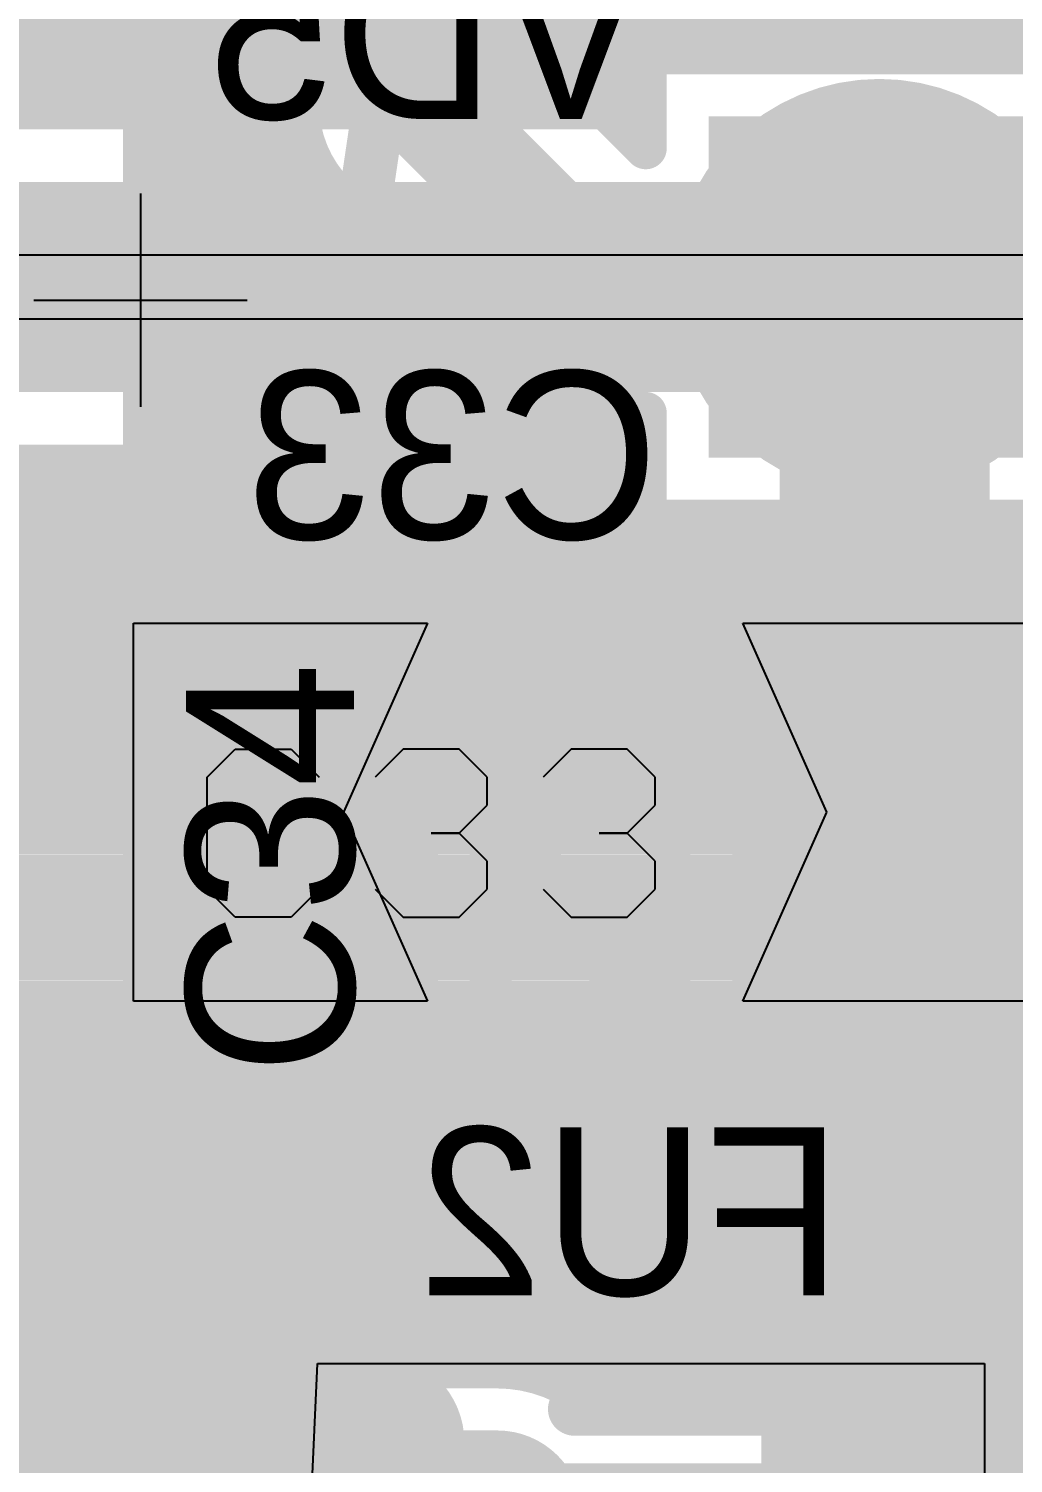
# Model space of a CAD drawing. Header units: millimetres. Extents: x 0.11 to 5.67, y 0.55 to 4.24.
# Drawn here: x 1.4843 to 1.6688, y 1.0699 to 1.3388 of the extents above; entities that cross this region are included whole.
import ezdxf

# ---------------------------------------------------------------- set-up
doc = ezdxf.new("R2010")
doc.units = ezdxf.units.MM
doc.header["$MEASUREMENT"] = 0
for name, color, linetype in [('BottomLayer', 5, 'Continuous'), ('BottomOverlay', 54, 'Continuous'), ('BottomPaste', 16, 'Continuous'), ('BottomSolder', 6, 'Continuous'), ('InternalPlane1', 76, 'Continuous'), ('InternalPlane2', 16, 'Continuous'), ('Mechanical3', 76, 'Continuous'), ('MultiLayer', 9, 'Continuous'), ('PadHoleLayer', 156, 'Continuous'), ('TopLayer', 1, 'Continuous'), ('TopOverlay', 2, 'Continuous'), ('TopPaste', 8, 'Continuous'), ('TopSolder', 216, 'Continuous'), ('ViaHoleLayer', 16, 'Continuous')]:
    doc.layers.add(name, color=color, linetype=linetype)

# ---------------------------------------------------------------- blocks, each defined once
blk = doc.blocks.new('SOT_23_123__86')
at = {"layer": 'Mechanical3'}
for p, q in [((-0.04429, 0.01967), (-0.04429, -0.00132)), ((-0.0233, -0.00132), (-0.0233, 0.01967)), ((-0.01281, 0.01967), (-0.01281, -0.01181)), ((0.00294, 0.01967), (-0.01281, 0.01967)), ((0.00819, 0.01443), (0.00294, 0.01967)), ((0.02393, 0.01967), (0.01868, 0.01443)), ((0.03442, 0.01967), (0.02393, 0.01967)), ((0.03967, 0.01443), (0.03442, 0.01967)), ((0.00819, -0.00656), (0.00819, 0.01443)), ((0.03967, 0.00918), (0.03967, 0.01443)), ((0.01868, -0.01181), (0.03967, 0.00918)), ((-0.04429, -0.00132), (-0.0338, -0.01181)), ((-0.0338, -0.01181), (-0.0233, -0.00132)), ((0.00294, -0.01181), (0.00819, -0.00656)), ((-0.01281, -0.01181), (0.00294, -0.01181)), ((0.03967, -0.01181), (0.01868, -0.01181))]:
    blk.add_line(p, q, dxfattribs=at)
at = {"layer": 'TopLayer', "const_width": 0.02807}
for points in [[(0.03027, 0.03866), (0.06125, 0.03866)], [(-0.06073, -0.00134), (-0.02975, -0.00134)], [(0.03027, -0.04134), (0.06125, -0.04134)]]:
    blk.add_lwpolyline(points, dxfattribs=at)
at = {"layer": 'TopLayer', "const_width": 0.01404}
for points in [[(0.02325, 0.03866, 1), (0.03729, 0.03866, 1)], [(0.05423, 0.03866, 1), (0.06827, 0.03866, 1)], [(-0.06775, -0.00134, 1), (-0.05371, -0.00134, 1)], [(-0.03677, -0.00134, 1), (-0.02273, -0.00134, 1)], [(0.02325, -0.04134, 1), (0.03729, -0.04134, 1)], [(0.05423, -0.04134, 1), (0.06827, -0.04134, 1)]]:
    blk.add_lwpolyline(points, format="xyb", close=True, dxfattribs=at)
at = {"layer": 'TopOverlay', "const_width": 0.01}
for points in [[(-0.02424, 0.05866), (-0.02424, 0.02866)], [(0.01576, 0.05866), (-0.02424, 0.05866)], [(0.02576, 0.00866), (0.02576, -0.01134)], [(-0.02424, -0.03134), (-0.02424, -0.06134)], [(0.01576, -0.06134), (-0.02424, -0.06134)]]:
    blk.add_lwpolyline(points, dxfattribs=at)
at = {"layer": 'TopOverlay', "const_width": 0.005}
for points in [[(-0.02674, 0.05866, 1), (-0.02174, 0.05866, 1)], [(-0.02674, 0.05866, 1), (-0.02174, 0.05866, 1)], [(0.01326, 0.05866, 1), (0.01826, 0.05866, 1)], [(-0.02674, 0.02866, 1), (-0.02174, 0.02866, 1)], [(0.02326, 0.00866, 1), (0.02826, 0.00866, 1)], [(0.02326, -0.01134, 1), (0.02826, -0.01134, 1)], [(-0.02674, -0.03134, 1), (-0.02174, -0.03134, 1)], [(-0.02674, -0.06134, 1), (-0.02174, -0.06134, 1)], [(-0.02674, -0.06134, 1), (-0.02174, -0.06134, 1)], [(0.01326, -0.06134, 1), (0.01826, -0.06134, 1)]]:
    blk.add_lwpolyline(points, format="xyb", close=True, dxfattribs=at)
at = {"layer": 'TopPaste', "const_width": 0.02807}
for points in [[(0.03027, 0.03866), (0.06125, 0.03866)], [(-0.06073, -0.00134), (-0.02975, -0.00134)], [(0.03027, -0.04134), (0.06125, -0.04134)]]:
    blk.add_lwpolyline(points, dxfattribs=at)
at = {"layer": 'TopPaste', "const_width": 0.01404}
for points in [[(0.02325, 0.03866, 1), (0.03729, 0.03866, 1)], [(0.05423, 0.03866, 1), (0.06827, 0.03866, 1)], [(-0.06775, -0.00134, 1), (-0.05371, -0.00134, 1)], [(-0.03677, -0.00134, 1), (-0.02273, -0.00134, 1)], [(0.02325, -0.04134, 1), (0.03729, -0.04134, 1)], [(0.05423, -0.04134, 1), (0.06827, -0.04134, 1)]]:
    blk.add_lwpolyline(points, format="xyb", close=True, dxfattribs=at)
at = {"layer": 'TopSolder', "const_width": 0.03201}
for points in [[(0.03027, 0.03866), (0.06125, 0.03866)], [(-0.06073, -0.00134), (-0.02975, -0.00134)], [(0.03027, -0.04134), (0.06125, -0.04134)]]:
    blk.add_lwpolyline(points, dxfattribs=at)
at = {"layer": 'TopSolder', "const_width": 0.016}
for points in [[(0.02227, 0.03866, 1), (0.03827, 0.03866, 1)], [(0.05325, 0.03866, 1), (0.06925, 0.03866, 1)], [(-0.06873, -0.00134, 1), (-0.05273, -0.00134, 1)], [(-0.03775, -0.00134, 1), (-0.02175, -0.00134, 1)], [(0.02227, -0.04134, 1), (0.03827, -0.04134, 1)], [(0.05325, -0.04134, 1), (0.06925, -0.04134, 1)]]:
    blk.add_lwpolyline(points, format="xyb", close=True, dxfattribs=at)
blk = doc.blocks.new('RC1210_B_187')
at = {"layer": 'BottomLayer', "const_width": 0.01476}
for points in [[(-0.08514, 0.04035, 1), (-0.07037, 0.04035, 1)], [(-0.05561, 0.04035, 1), (-0.04085, 0.04035, 1)], [(0.04085, 0.04035, 1), (0.05561, 0.04035, 1)], [(0.07037, 0.04035, 1), (0.08514, 0.04035, 1)], [(-0.08514, -0.04035, 1), (-0.07037, -0.04035, 1)], [(-0.05561, -0.04035, 1), (-0.04085, -0.04035, 1)], [(0.04085, -0.04035, 1), (0.05561, -0.04035, 1)], [(0.07037, -0.04035, 1), (0.08514, -0.04035, 1)]]:
    blk.add_lwpolyline(points, format="xyb", close=True, dxfattribs=at)
at = {"layer": 'BottomLayer'}
for points in [[(-0.07776, 0.05512), (-0.07776, -0.05512), (-0.04823, 0.05512), (-0.04823, -0.05512)], [(0.04823, 0.05512), (0.04823, -0.05512), (0.07776, 0.05512), (0.07776, -0.05512)], [(-0.09252, 0.04035), (-0.09252, -0.04035), (-0.03346, 0.04035), (-0.03346, -0.04035)], [(0.03346, 0.04035), (0.03346, -0.04035), (0.09252, 0.04035), (0.09252, -0.04035)]]:
    blk.add_solid(points, dxfattribs=at)
at = {"layer": 'BottomOverlay', "const_width": 0.00787}
for points in [[(0.01772, 0.05512), (-0.01772, 0.05512)], [(0.01772, -0.05512), (-0.01772, -0.05512)]]:
    blk.add_lwpolyline(points, dxfattribs=at)
at = {"layer": 'BottomOverlay', "const_width": 0.00394}
for points in [[(-0.01969, 0.05512, 1), (-0.01575, 0.05512, 1)], [(0.01575, 0.05512, 1), (0.01969, 0.05512, 1)], [(-0.01969, -0.05512, 1), (-0.01575, -0.05512, 1)], [(0.01575, -0.05512, 1), (0.01969, -0.05512, 1)]]:
    blk.add_lwpolyline(points, format="xyb", close=True, dxfattribs=at)
at = {"layer": 'BottomPaste', "const_width": 0.01476}
for points in [[(-0.08514, 0.04035, 1), (-0.07037, 0.04035, 1)], [(-0.05561, 0.04035, 1), (-0.04085, 0.04035, 1)], [(0.04085, 0.04035, 1), (0.05561, 0.04035, 1)], [(0.07037, 0.04035, 1), (0.08514, 0.04035, 1)], [(-0.08514, -0.04035, 1), (-0.07037, -0.04035, 1)], [(-0.05561, -0.04035, 1), (-0.04085, -0.04035, 1)], [(0.04085, -0.04035, 1), (0.05561, -0.04035, 1)], [(0.07037, -0.04035, 1), (0.08514, -0.04035, 1)]]:
    blk.add_lwpolyline(points, format="xyb", close=True, dxfattribs=at)
at = {"layer": 'BottomPaste'}
for points in [[(-0.07776, 0.05512), (-0.07776, -0.05512), (-0.04823, 0.05512), (-0.04823, -0.05512)], [(0.04823, 0.05512), (0.04823, -0.05512), (0.07776, 0.05512), (0.07776, -0.05512)], [(-0.09252, 0.04035), (-0.09252, -0.04035), (-0.03346, 0.04035), (-0.03346, -0.04035)], [(0.03346, 0.04035), (0.03346, -0.04035), (0.09252, 0.04035), (0.09252, -0.04035)]]:
    blk.add_solid(points, dxfattribs=at)
at = {"layer": 'BottomSolder', "const_width": 0.01673}
for points in [[(-0.08612, 0.04035, 1), (-0.06939, 0.04035, 1)], [(-0.05659, 0.04035, 1), (-0.03986, 0.04035, 1)], [(0.03986, 0.04035, 1), (0.05659, 0.04035, 1)], [(0.06939, 0.04035, 1), (0.08612, 0.04035, 1)], [(-0.08612, -0.04035, 1), (-0.06939, -0.04035, 1)], [(-0.05659, -0.04035, 1), (-0.03986, -0.04035, 1)], [(0.03986, -0.04035, 1), (0.05659, -0.04035, 1)], [(0.06939, -0.04035, 1), (0.08612, -0.04035, 1)]]:
    blk.add_lwpolyline(points, format="xyb", close=True, dxfattribs=at)
at = {"layer": 'BottomSolder'}
for points in [[(-0.07776, 0.05709), (-0.07776, -0.05709), (-0.04823, 0.05709), (-0.04823, -0.05709)], [(0.04823, 0.05709), (0.04823, -0.05709), (0.07776, 0.05709), (0.07776, -0.05709)], [(-0.09449, 0.04035), (-0.09449, -0.04035), (-0.0315, 0.04035), (-0.0315, -0.04035)], [(0.0315, 0.04035), (0.0315, -0.04035), (0.09449, 0.04035), (0.09449, -0.04035)]]:
    blk.add_solid(points, dxfattribs=at)
at = {"layer": 'Mechanical3'}
for p, q in [((-0.08858, -0.00393), (-0.08858, 0.01969)), ((-0.04135, 0.01181), (-0.03348, 0.01969)), ((-0.03348, 0.01969), (-0.01774, 0.01969)), ((-0.01774, 0.01969), (-0.00987, 0.01181)), ((0.03736, 0.01969), (0.00587, 0.01969)), ((0.00587, 0.01969), (0.03736, -0.0118)), ((-0.04135, -0.02754), (-0.04135, 0.01181)), ((-0.00987, 0.01181), (-0.00987, -0.02754)), ((-0.08858, -0.02754), (-0.08858, -0.00393)), ((-0.08858, -0.00393), (-0.07284, -0.00393)), ((-0.07284, -0.00393), (-0.08858, -0.00393)), ((0.03736, -0.0118), (0.03736, -0.01967)), ((0.01375, -0.02754), (0.00587, -0.01967)), ((0.03736, -0.01967), (0.02949, -0.02754)), ((-0.0571, -0.02754), (-0.08858, -0.02754)), ((0.02949, -0.02754), (0.01375, -0.02754))]:
    blk.add_line(p, q, dxfattribs=at)
blk = doc.blocks.new('CC16X10_CAP0_5_1__P________246')
at = {"layer": 'BottomLayer'}
blk.add_solid([(-0.03, -0.03), (0.03, -0.03), (-0.03, 0.03), (0.03, 0.03)], dxfattribs=at)
at = {"layer": 'BottomSolder'}
blk.add_solid([(-0.03197, -0.03197), (0.03197, -0.03197), (-0.03197, 0.03197), (0.03197, 0.03197)], dxfattribs=at)
at = {"layer": 'InternalPlane1', "const_width": 0.039}
blk.add_lwpolyline([(-0.0195, 0, 1), (0.0195, 0, 1)], format="xyb", close=True, dxfattribs=at)
at = {"layer": 'InternalPlane2', "const_width": 0.039}
blk.add_lwpolyline([(-0.0195, 0, 1), (0.0195, 0, 1)], format="xyb", close=True, dxfattribs=at)
at = {"layer": 'MultiLayer'}
blk.add_solid([(-0.03, -0.03), (0.03, -0.03), (-0.03, 0.03), (0.03, 0.03)], dxfattribs=at)
at = {"layer": 'PadHoleLayer', "const_width": 0.019}
blk.add_lwpolyline([(-0.0095, 0, 1), (0.0095, 0, 1)], format="xyb", close=True, dxfattribs=at)
at = {"layer": 'TopLayer'}
blk.add_solid([(-0.03, -0.03), (0.03, -0.03), (-0.03, 0.03), (0.03, 0.03)], dxfattribs=at)
at = {"layer": 'TopOverlay'}
for p, q in [((-0.13847, 0.0175), (-0.13847, -0.02248)), ((-0.15846, -0.00249), (-0.11848, -0.00249))]:
    blk.add_line(p, q, dxfattribs=at)
for points, const_width in [([(0.29685, 0, 1), (-0.09685, 0, 1)], 0.01), ([(-0.09935, 0, 1), (-0.09435, 0, 1)], 0.005)]:
    blk.add_lwpolyline(points, format="xyb", close=True, dxfattribs=dict(at, const_width=const_width))
at = {"layer": 'TopSolder'}
blk.add_solid([(-0.03197, -0.03197), (0.03197, -0.03197), (-0.03197, 0.03197), (0.03197, 0.03197)], dxfattribs=at)
blk = doc.blocks.new('CC1206_B_247')
at = {"layer": 'BottomLayer'}
for points in [[(-0.08465, -0.03543), (-0.02953, -0.03543), (-0.08465, 0.03543), (-0.02953, 0.03543)], [(0.08465, 0.03543), (0.02953, 0.03543), (0.08465, -0.03543), (0.02953, -0.03543)]]:
    blk.add_solid(points, dxfattribs=at)
at = {"layer": 'BottomOverlay', "const_width": 0.00669}
for points in [[(-0.01772, 0.03543), (0.01772, 0.03543)], [(-0.01772, -0.03543), (0.01772, -0.03543)]]:
    blk.add_lwpolyline(points, dxfattribs=at)
at = {"layer": 'BottomOverlay', "const_width": 0.00335}
for points in [[(-0.01939, 0.03543, 1), (-0.01604, 0.03543, 1)], [(0.01604, 0.03543, 1), (0.01939, 0.03543, 1)], [(-0.01939, -0.03543, 1), (-0.01604, -0.03543, 1)], [(0.01604, -0.03543, 1), (0.01939, -0.03543, 1)]]:
    blk.add_lwpolyline(points, format="xyb", close=True, dxfattribs=at)
at = {"layer": 'BottomPaste'}
for p, q in [((-0.08465, 0.03543), (-0.02953, 0.03543)), ((-0.08465, -0.03543), (-0.08465, 0.03543)), ((-0.02953, 0.03543), (-0.04528, 0)), ((0.04528, 0), (0.02953, 0.03543)), ((0.02953, 0.03543), (0.08465, 0.03543)), ((0.08465, 0.03543), (0.08465, -0.03543)), ((-0.04528, 0), (-0.02953, -0.03543)), ((0.02953, -0.03543), (0.04528, 0)), ((-0.02953, -0.03543), (-0.08465, -0.03543)), ((0.08465, -0.03543), (0.02953, -0.03543))]:
    blk.add_line(p, q, dxfattribs=at)
at = {"layer": 'BottomSolder'}
for points in [[(-0.08661, -0.0374), (-0.02756, -0.0374), (-0.08661, 0.0374), (-0.02756, 0.0374)], [(0.08661, 0.0374), (0.02756, 0.0374), (0.08661, -0.0374), (0.02756, -0.0374)]]:
    blk.add_solid(points, dxfattribs=at)
at = {"layer": 'Mechanical3'}
for p, q in [((-0.07087, 0.00656), (-0.06562, 0.01181)), ((-0.06562, 0.01181), (-0.05512, 0.01181)), ((-0.05512, 0.01181), (-0.04988, 0.00656)), ((-0.03413, 0.01181), (-0.03938, 0.00656)), ((-0.02364, 0.01181), (-0.03413, 0.01181)), ((-0.01839, 0.00656), (-0.02364, 0.01181)), ((-0.00265, 0.01181), (-0.00789, 0.00656)), ((0.00785, 0.01181), (-0.00265, 0.01181)), ((0.0131, 0.00656), (0.00785, 0.01181)), ((-0.07087, -0.01443), (-0.07087, 0.00656)), ((-0.01839, 0.00132), (-0.01839, 0.00656)), ((0.0131, 0.00132), (0.0131, 0.00656)), ((-0.02364, -0.00393), (-0.01839, 0.00132)), ((0.00785, -0.00393), (0.0131, 0.00132)), ((-0.02364, -0.00393), (-0.02889, -0.00393)), ((-0.02889, -0.00393), (-0.02364, -0.00393)), ((-0.01839, -0.00918), (-0.02364, -0.00393)), ((0.00785, -0.00393), (0.0026, -0.00393)), ((0.0026, -0.00393), (0.00785, -0.00393)), ((0.0131, -0.00918), (0.00785, -0.00393)), ((-0.01839, -0.01443), (-0.01839, -0.00918)), ((0.0131, -0.01443), (0.0131, -0.00918)), ((-0.06562, -0.01967), (-0.07087, -0.01443)), ((-0.04988, -0.01443), (-0.05512, -0.01967)), ((-0.03938, -0.01443), (-0.03413, -0.01967)), ((-0.02364, -0.01967), (-0.01839, -0.01443)), ((-0.00789, -0.01443), (-0.00265, -0.01967)), ((0.00785, -0.01967), (0.0131, -0.01443)), ((-0.05512, -0.01967), (-0.06562, -0.01967)), ((-0.03413, -0.01967), (-0.02364, -0.01967)), ((-0.00265, -0.01967), (0.00785, -0.01967))]:
    blk.add_line(p, q, dxfattribs=at)

msp = doc.modelspace()

# ---------------------------------------------------------------- linework, layer by layer
at = {"layer": 'BottomLayer'}
for p, q in [((1.53346, 0.97835), (1.53839, 1.08858)), ((1.53839, 1.08858), (1.66339, 1.08858)), ((1.66339, 1.08858), (1.66339, 0.97835))]:
    msp.add_line(p, q, dxfattribs=at)
for points, const_width in [([(1.55843, 1.32445), (1.55843, 1.4852)], 0.01969), ([(1.5348, 1.32445), (1.5348, 1.35623)], 0.00787), ([(1.58205, 1.33423), (1.58205, 1.35623)], 0.00787), ([(1.50591, 1.23917), (1.50591, 1.35387)], 0.00787), ([(1.50591, 1.33759), (1.5348, 1.33759)], 0.00787), ([(1.58205, 1.33759), (1.75, 1.33759)], 0.00787), ([(1.58205, 1.33423), (1.59992, 1.31636)], 0.00787), ([(1.59992, 1.33413), (1.68748, 1.33413)], 0.00787), ([(1.59992, 1.31636), (1.59992, 1.33413)], 0.00787), ([(1.50591, 1.32972), (1.5348, 1.32972)], 0.00787), ([(1.55843, 1.32445), (1.59252, 1.29035)], 0.01969), ([(1.58656, 1.32972), (1.59992, 1.32972)], 0.00787), ([(1.50591, 1.32185), (1.53495, 1.32185)], 0.00787), ([(1.59443, 1.32185), (1.59992, 1.32185)], 0.00787), ([(1.50591, 1.31397), (1.53725, 1.31397)], 0.00787), ([(1.50591, 1.3061), (1.54337, 1.3061)], 0.00787), ([(1.54172, 1.30775), (1.57582, 1.27365)], 0.00787), ([(1.6437, 1.29035), (1.64469, 1.28937)], 0.03937), ([(1.64469, 1.19291), (1.64469, 1.28937)], 0.03937), ([(1.50591, 1.29822), (1.55124, 1.29822)], 0.00787), ([(1.59252, 1.29035), (1.6437, 1.29035)], 0.01969), ([(1.50591, 1.29035), (1.55912, 1.29035)], 0.00787), ([(1.50591, 1.28248), (1.56699, 1.28248)], 0.00787), ([(1.50591, 1.2746), (1.57487, 1.2746)], 0.00787), ([(1.50591, 1.26673), (1.59992, 1.26673)], 0.00787), ([(1.59252, 1.26673), (1.59992, 1.26673)], 0.00787), ([(1.59992, 1.24657), (1.59992, 1.26673)], 0.00787), ([(1.50591, 1.25885), (1.59992, 1.25885)], 0.00787), ([(1.50591, 1.25098), (1.59992, 1.25098)], 0.00787), ([(1.59992, 1.24657), (1.61122, 1.24657)], 0.00787), ([(1.61122, 1.24114), (1.61122, 1.24657)], 0.00787), ([(1.50591, 1.24311), (1.61122, 1.24311)], 0.00787), ([(1.60433, 1.24114), (1.61122, 1.24114)], 0.00787), ([(1.60433, 1.14272), (1.60433, 1.24114)], 0.00787), ([(1.50591, 1.23917), (1.57087, 1.23917)], 0.00787), ([(1.57087, 1.14468), (1.57087, 1.23917)], 0.00787), ([(1.5315, 1.19193), (1.5315, 1.23524)], 0.00787), ([(1.57087, 1.23523), (1.60433, 1.23523)], 0.00787), ([(1.57087, 1.22736), (1.60433, 1.22736)], 0.00787), ([(1.57087, 1.21948), (1.60433, 1.21948)], 0.00787), ([(1.57087, 1.21161), (1.60433, 1.21161)], 0.00787), ([(1.64469, 1.19291), (1.64567, 1.19193)], 0.03937), ([(1.64567, 1.19193), (1.64665, 1.19094)], 0.03937), ([(1.57087, 1.20374), (1.60433, 1.20374)], 0.00787), ([(1.52756, 1.18799), (1.5315, 1.19193)], 0.01969), ([(1.57087, 1.19586), (1.60433, 1.19586)], 0.00787), ([(1.52756, 1.13091), (1.52756, 1.18799)], 0.01969), ([(1.5315, 1.19193), (1.56693, 1.19193)], 0.00787), ([(1.5315, 1.14862), (1.5315, 1.19193)], 0.00787), ([(1.57087, 1.18799), (1.60433, 1.18799)], 0.00787), ([(1.57087, 1.18011), (1.60433, 1.18011)], 0.00787), ([(1.57087, 1.17224), (1.60433, 1.17224)], 0.00787), ([(1.57087, 1.16437), (1.60433, 1.16437)], 0.00787), ([(1.57087, 1.15649), (1.60433, 1.15649)], 0.00787), ([(1.57087, 1.14862), (1.60433, 1.14862)], 0.00787), ([(1.50591, 1.09882), (1.50591, 1.14468)], 0.00787), ([(1.50591, 1.14468), (1.57087, 1.14468)], 0.00787), ([(1.60433, 1.14272), (1.68701, 1.14272)], 0.00787), ([(1.50591, 1.14074), (1.76387, 1.14074)], 0.00787), ([(1.50591, 1.13287), (1.6939, 1.13287)], 0.00787), ([(1.50591, 1.125), (1.6939, 1.125)], 0.00787), ([(1.50591, 1.11712), (1.6939, 1.11712)], 0.00787), ([(1.50591, 1.10925), (1.6939, 1.10925)], 0.00787), ([(1.50591, 1.10137), (1.51224, 1.10137)], 0.00787), ([(1.51969, 1.10236), (1.54921, 1.10236)], 0.00787), ([(1.55666, 1.10137), (1.63822, 1.10137)], 0.00787), ([(1.64567, 1.10236), (1.6752, 1.10236)], 0.00787), ([(1.56989, 1.0935), (1.625, 1.0935)], 0.00787), ([(1.57364, 1.08858), (1.62124, 1.08858)], 0.00787)]:
    msp.add_lwpolyline(points, dxfattribs=dict(at, const_width=const_width))
for points, const_width in [([(1.50394, 1.33759, 1), (1.50787, 1.33759, 1)], 0.00394), ([(1.53283, 1.33759, 1), (1.53677, 1.33759, 1)], 0.00394), ([(1.58008, 1.33759, 1), (1.58402, 1.33759, 1)], 0.00394), ([(1.58008, 1.33423, 1), (1.58402, 1.33423, 1)], 0.00394), ([(1.58008, 1.33423, 1), (1.58402, 1.33423, 1)], 0.00394), ([(1.59795, 1.33413, 1), (1.60189, 1.33413, 1)], 0.00394), ([(1.59795, 1.33413, 1), (1.60189, 1.33413, 1)], 0.00394), ([(1.50394, 1.32972, 1), (1.50787, 1.32972, 1)], 0.00394), ([(1.53283, 1.32972, 1), (1.53677, 1.32972, 1)], 0.00394), ([(1.5535, 1.32445, 1), (1.56335, 1.32445, 1)], 0.00984), ([(1.5535, 1.32445, 1), (1.56335, 1.32445, 1)], 0.00984), ([(1.58459, 1.32972, 1), (1.58853, 1.32972, 1)], 0.00394), ([(1.59795, 1.32972, 1), (1.60189, 1.32972, 1)], 0.00394), ([(1.53283, 1.32445, 1), (1.53677, 1.32445, 1)], 0.00394), ([(1.53283, 1.32445, 1), (1.53677, 1.32445, 1)], 0.00394), ([(1.53283, 1.32445, 1), (1.53677, 1.32445, 1)], 0.00394), ([(1.50394, 1.32185, 1), (1.50787, 1.32185, 1)], 0.00394), ([(1.53298, 1.32185, 1), (1.53692, 1.32185, 1)], 0.00394), ([(1.59247, 1.32185, 1), (1.5964, 1.32185, 1)], 0.00394), ([(1.59795, 1.32185, 1), (1.60189, 1.32185, 1)], 0.00394), ([(1.59795, 1.31636, 1), (1.60189, 1.31636, 1)], 0.00394), ([(1.59795, 1.31636, 1), (1.60189, 1.31636, 1)], 0.00394), ([(1.50394, 1.31397, 1), (1.50787, 1.31397, 1)], 0.00394), ([(1.53529, 1.31397, 1), (1.53922, 1.31397, 1)], 0.00394), ([(1.50394, 1.3061, 1), (1.50787, 1.3061, 1)], 0.00394), ([(1.53975, 1.30775, 1), (1.54369, 1.30775, 1)], 0.00394), ([(1.53975, 1.30775, 1), (1.54369, 1.30775, 1)], 0.00394), ([(1.53975, 1.30775, 1), (1.54369, 1.30775, 1)], 0.00394), ([(1.5414, 1.3061, 1), (1.54534, 1.3061, 1)], 0.00394), ([(1.63386, 1.29035, 1), (1.65354, 1.29035, 1)], 0.01969), ([(1.63484, 1.28937, 1), (1.65453, 1.28937, 1)], 0.01969), ([(1.63484, 1.28937, 1), (1.65453, 1.28937, 1)], 0.01969), ([(1.50394, 1.29822, 1), (1.50787, 1.29822, 1)], 0.00394), ([(1.54927, 1.29822, 1), (1.55321, 1.29822, 1)], 0.00394), ([(1.5876, 1.29035, 1), (1.59744, 1.29035, 1)], 0.00984), ([(1.5876, 1.29035, 1), (1.59744, 1.29035, 1)], 0.00984), ([(1.63878, 1.29035, 1), (1.64862, 1.29035, 1)], 0.00984), ([(1.50394, 1.29035, 1), (1.50787, 1.29035, 1)], 0.00394), ([(1.55715, 1.29035, 1), (1.56109, 1.29035, 1)], 0.00394), ([(1.50394, 1.28248, 1), (1.50787, 1.28248, 1)], 0.00394), ([(1.56502, 1.28248, 1), (1.56896, 1.28248, 1)], 0.00394), ([(1.50394, 1.2746, 1), (1.50787, 1.2746, 1)], 0.00394), ([(1.5729, 1.2746, 1), (1.57683, 1.2746, 1)], 0.00394), ([(1.57385, 1.27365, 1), (1.57778, 1.27365, 1)], 0.00394), ([(1.57385, 1.27365, 1), (1.57778, 1.27365, 1)], 0.00394), ([(1.57385, 1.27365, 1), (1.57778, 1.27365, 1)], 0.00394), ([(1.50394, 1.26673, 1), (1.50787, 1.26673, 1)], 0.00394), ([(1.59055, 1.26673, 1), (1.59449, 1.26673, 1)], 0.00394), ([(1.59055, 1.26673, 1), (1.59449, 1.26673, 1)], 0.00394), ([(1.59055, 1.26673, 1), (1.59449, 1.26673, 1)], 0.00394), ([(1.59795, 1.26673, 1), (1.60189, 1.26673, 1)], 0.00394), ([(1.59795, 1.26673, 1), (1.60189, 1.26673, 1)], 0.00394), ([(1.59795, 1.26673, 1), (1.60189, 1.26673, 1)], 0.00394), ([(1.50394, 1.25885, 1), (1.50787, 1.25885, 1)], 0.00394), ([(1.59795, 1.25885, 1), (1.60189, 1.25885, 1)], 0.00394), ([(1.50394, 1.25098, 1), (1.50787, 1.25098, 1)], 0.00394), ([(1.59795, 1.25098, 1), (1.60189, 1.25098, 1)], 0.00394), ([(1.59795, 1.24657, 1), (1.60189, 1.24657, 1)], 0.00394), ([(1.59795, 1.24657, 1), (1.60189, 1.24657, 1)], 0.00394), ([(1.60925, 1.24657, 1), (1.61319, 1.24657, 1)], 0.00394), ([(1.60925, 1.24657, 1), (1.61319, 1.24657, 1)], 0.00394), ([(1.50394, 1.24311, 1), (1.50787, 1.24311, 1)], 0.00394), ([(1.60236, 1.24114, 1), (1.6063, 1.24114, 1)], 0.00394), ([(1.60236, 1.24114, 1), (1.6063, 1.24114, 1)], 0.00394), ([(1.60925, 1.24311, 1), (1.61319, 1.24311, 1)], 0.00394), ([(1.60925, 1.24114, 1), (1.61319, 1.24114, 1)], 0.00394), ([(1.60925, 1.24114, 1), (1.61319, 1.24114, 1)], 0.00394), ([(1.50394, 1.23917, 1), (1.50787, 1.23917, 1)], 0.00394), ([(1.50394, 1.23917, 1), (1.50787, 1.23917, 1)], 0.00394), ([(1.5689, 1.23917, 1), (1.57283, 1.23917, 1)], 0.00394), ([(1.5689, 1.23917, 1), (1.57283, 1.23917, 1)], 0.00394), ([(1.52953, 1.23524, 1), (1.53346, 1.23524, 1)], 0.00394), ([(1.5689, 1.23523, 1), (1.57283, 1.23523, 1)], 0.00394), ([(1.60236, 1.23523, 1), (1.6063, 1.23523, 1)], 0.00394), ([(1.5689, 1.22736, 1), (1.57283, 1.22736, 1)], 0.00394), ([(1.60236, 1.22736, 1), (1.6063, 1.22736, 1)], 0.00394), ([(1.5689, 1.21948, 1), (1.57283, 1.21948, 1)], 0.00394), ([(1.60236, 1.21948, 1), (1.6063, 1.21948, 1)], 0.00394), ([(1.5689, 1.21161, 1), (1.57283, 1.21161, 1)], 0.00394), ([(1.60236, 1.21161, 1), (1.6063, 1.21161, 1)], 0.00394), ([(1.63484, 1.19291, 1), (1.65453, 1.19291, 1)], 0.01969), ([(1.63484, 1.19291, 1), (1.65453, 1.19291, 1)], 0.01969), ([(1.63583, 1.19193, 1), (1.65551, 1.19193, 1)], 0.01969), ([(1.63583, 1.19193, 1), (1.65551, 1.19193, 1)], 0.01969), ([(1.63681, 1.19094, 1), (1.6565, 1.19094, 1)], 0.01969), ([(1.5689, 1.20374, 1), (1.57283, 1.20374, 1)], 0.00394), ([(1.60236, 1.20374, 1), (1.6063, 1.20374, 1)], 0.00394), ([(1.52657, 1.19193, 1), (1.53642, 1.19193, 1)], 0.00984), ([(1.5689, 1.19586, 1), (1.57283, 1.19586, 1)], 0.00394), ([(1.60236, 1.19586, 1), (1.6063, 1.19586, 1)], 0.00394), ([(1.52264, 1.18799, 1), (1.53248, 1.18799, 1)], 0.00984), ([(1.52264, 1.18799, 1), (1.53248, 1.18799, 1)], 0.00984), ([(1.52953, 1.19193, 1), (1.53346, 1.19193, 1)], 0.00394), ([(1.52953, 1.19193, 1), (1.53346, 1.19193, 1)], 0.00394), ([(1.52953, 1.19193, 1), (1.53346, 1.19193, 1)], 0.00394), ([(1.56496, 1.19193, 1), (1.5689, 1.19193, 1)], 0.00394), ([(1.5689, 1.18799, 1), (1.57283, 1.18799, 1)], 0.00394), ([(1.60236, 1.18799, 1), (1.6063, 1.18799, 1)], 0.00394), ([(1.5689, 1.18011, 1), (1.57283, 1.18011, 1)], 0.00394), ([(1.60236, 1.18011, 1), (1.6063, 1.18011, 1)], 0.00394), ([(1.5689, 1.17224, 1), (1.57283, 1.17224, 1)], 0.00394), ([(1.60236, 1.17224, 1), (1.6063, 1.17224, 1)], 0.00394), ([(1.5689, 1.16437, 1), (1.57283, 1.16437, 1)], 0.00394), ([(1.60236, 1.16437, 1), (1.6063, 1.16437, 1)], 0.00394), ([(1.5689, 1.15649, 1), (1.57283, 1.15649, 1)], 0.00394), ([(1.60236, 1.15649, 1), (1.6063, 1.15649, 1)], 0.00394), ([(1.52953, 1.14862, 1), (1.53346, 1.14862, 1)], 0.00394), ([(1.5689, 1.14862, 1), (1.57283, 1.14862, 1)], 0.00394), ([(1.60236, 1.14862, 1), (1.6063, 1.14862, 1)], 0.00394), ([(1.50394, 1.14468, 1), (1.50787, 1.14468, 1)], 0.00394), ([(1.50394, 1.14468, 1), (1.50787, 1.14468, 1)], 0.00394), ([(1.5689, 1.14468, 1), (1.57283, 1.14468, 1)], 0.00394), ([(1.5689, 1.14468, 1), (1.57283, 1.14468, 1)], 0.00394), ([(1.60236, 1.14272, 1), (1.6063, 1.14272, 1)], 0.00394), ([(1.60236, 1.14272, 1), (1.6063, 1.14272, 1)], 0.00394), ([(1.50394, 1.14074, 1), (1.50787, 1.14074, 1)], 0.00394), ([(1.52165, 1.13091, 1), (1.53346, 1.13091, 1)], 0.01181), ([(1.52264, 1.13091, 1), (1.53248, 1.13091, 1)], 0.00984), ([(1.50394, 1.13287, 1), (1.50787, 1.13287, 1)], 0.00394), ([(1.50394, 1.125, 1), (1.50787, 1.125, 1)], 0.00394), ([(1.50394, 1.11712, 1), (1.50787, 1.11712, 1)], 0.00394), ([(1.50394, 1.10925, 1), (1.50787, 1.10925, 1)], 0.00394), ([(1.50394, 1.10137, 1), (1.50787, 1.10137, 1)], 0.00394), ([(1.51027, 1.10137, 1), (1.51421, 1.10137, 1)], 0.00394), ([(1.51772, 1.10236, 1), (1.52165, 1.10236, 1)], 0.00394), ([(1.51772, 1.10236, 1), (1.52165, 1.10236, 1)], 0.00394), ([(1.54724, 1.10236, 1), (1.55118, 1.10236, 1)], 0.00394), ([(1.54724, 1.10236, 1), (1.55118, 1.10236, 1)], 0.00394), ([(1.55469, 1.10137, 1), (1.55863, 1.10137, 1)], 0.00394), ([(1.63626, 1.10137, 1), (1.64019, 1.10137, 1)], 0.00394), ([(1.6437, 1.10236, 1), (1.64764, 1.10236, 1)], 0.00394), ([(1.6437, 1.10236, 1), (1.64764, 1.10236, 1)], 0.00394), ([(1.50394, 1.09882, 1), (1.50787, 1.09882, 1)], 0.00394), ([(1.50394, 1.09882, 1), (1.50787, 1.09882, 1)], 0.00394), ([(1.56792, 1.0935, 1), (1.57185, 1.0935, 1)], 0.00394), ([(1.62303, 1.0935, 1), (1.62696, 1.0935, 1)], 0.00394), ([(1.57167, 1.08858, 1), (1.57561, 1.08858, 1)], 0.00394), ([(1.57167, 1.08858, 1), (1.57561, 1.08858, 1)], 0.00394), ([(1.61927, 1.08858, 1), (1.62321, 1.08858, 1)], 0.00394), ([(1.61927, 1.08858, 1), (1.62321, 1.08858, 1)], 0.00394)]:
    msp.add_lwpolyline(points, format="xyb", close=True, dxfattribs=dict(at, const_width=const_width))
at = {"layer": 'BottomLayer', "const_width": 0.00787}
for points in [[(1.54172, 1.30775, -0.198912), (1.5348, 1.32445)], [(1.54172, 1.30775, -0.198912), (1.5348, 1.32445)], [(1.59252, 1.26673, -0.198912), (1.57582, 1.27365)], [(1.59252, 1.26673, -0.198912), (1.57582, 1.27365)], [(1.50591, 1.09882, -0.126622), (1.51969, 1.10236)], [(1.54921, 1.10236, -0.26259), (1.57364, 1.08858)], [(1.62124, 1.08858, -0.26259), (1.64567, 1.10236)]]:
    msp.add_lwpolyline(points, format="xyb", dxfattribs=at)
at = {"layer": 'InternalPlane2'}
for p, q in [((2.21255, 1.29631), (0.72285, 1.29631)), ((0.72285, 1.2844), (2.21604, 1.2844))]:
    msp.add_line(p, q, dxfattribs=at)
at = {"layer": 'InternalPlane2', "const_width": 0.01181}
msp.add_lwpolyline([(0.70276, 1.29035), (2.2185, 1.29035)], dxfattribs=at)
at = {"layer": 'InternalPlane2', "const_width": 0.02591}
for points in [[(1.51461, 1.13091, 1), (1.54051, 1.13091, 1)], [(1.67307, 1.10925, 1), (1.69898, 1.10925, 1)]]:
    msp.add_lwpolyline(points, format="xyb", close=True, dxfattribs=at)
at = {"layer": 'MultiLayer', "const_width": 0.01181}
msp.add_lwpolyline([(1.52165, 1.13091, 1), (1.53346, 1.13091, 1)], format="xyb", close=True, dxfattribs=at)
at = {"layer": 'TopLayer'}
for points, const_width in [([(1.46268, 1.33759), (2.33289, 1.33759)], 0.00787), ([(1.59992, 1.33413), (1.68748, 1.33413)], 0.00787), ([(1.59992, 1.32382), (1.59992, 1.33413)], 0.00787), ([(1.47056, 1.32972), (1.59992, 1.32972)], 0.00787), ([(1.47646, 1.32382), (1.59992, 1.32382)], 0.00787), ([(1.4626, 1.29035), (1.6437, 1.29035)], 0.03937), ([(1.4626, 1.25689), (1.59992, 1.25689)], 0.00787), ([(1.59992, 1.24657), (1.59992, 1.25689)], 0.00787), ([(1.41495, 1.25098), (1.59992, 1.25098)], 0.00787), ([(1.59992, 1.24657), (1.68748, 1.24657)], 0.00787), ([(1.40708, 1.24311), (1.88486, 1.24311)], 0.00787), ([(1.39921, 1.23523), (1.88643, 1.23523)], 0.00787), ([(1.39133, 1.22736), (1.89107, 1.22736)], 0.00787), ([(1.36062, 1.21948), (1.71148, 1.21948)], 0.00787), ([(1.37392, 1.21161), (1.70252, 1.21161)], 0.00787), ([(1.38152, 1.20374), (1.69878, 1.20374)], 0.00787), ([(1.38647, 1.19586), (1.69785, 1.19586)], 0.00787), ([(1.38962, 1.18799), (1.69942, 1.18799)], 0.00787), ([(1.39132, 1.18011), (1.70407, 1.18011)], 0.00787), ([(1.39171, 1.17224), (1.71641, 1.17224)], 0.00787), ([(1.39084, 1.16437), (1.83223, 1.16437)], 0.00787), ([(1.38862, 1.15649), (1.81421, 1.15649)], 0.00787), ([(1.38485, 1.14862), (1.80905, 1.14862)], 0.00787), ([(1.37905, 1.14074), (1.80716, 1.14074)], 0.00787), ([(1.36996, 1.13287), (1.80778, 1.13287)], 0.00787), ([(1.36445, 1.125), (1.758, 1.125)], 0.00787), ([(1.37305, 1.11712), (1.75012, 1.11712)], 0.00787), ([(1.38092, 1.10925), (1.74225, 1.10925)], 0.00787), ([(1.3888, 1.10137), (1.73438, 1.10137)], 0.00787), ([(1.39667, 1.0935), (1.7265, 1.0935)], 0.00787), ([(1.54111, 1.08785), (1.57209, 1.08785)], 0.00787), ([(1.40454, 1.08563), (1.5302, 1.08563)], 0.00787), ([(1.583, 1.08563), (1.71863, 1.08563)], 0.00787), ([(1.58678, 1.08366), (1.69291, 1.08366)], 0.00787), ([(1.41242, 1.07775), (1.51966, 1.07775)], 0.00787), ([(1.44661, 1.06988), (1.51509, 1.06988)], 0.00787), ([(1.5566, 1.06004), (1.69291, 1.06004)], 0.01969)]:
    msp.add_lwpolyline(points, dxfattribs=dict(at, const_width=const_width))
for points, const_width in [([(1.59795, 1.33413, 1), (1.60189, 1.33413, 1)], 0.00394), ([(1.59795, 1.33413, 1), (1.60189, 1.33413, 1)], 0.00394), ([(1.59795, 1.32972, 1), (1.60189, 1.32972, 1)], 0.00394), ([(1.59795, 1.32382, 1), (1.60189, 1.32382, 1)], 0.00394), ([(1.59795, 1.32382, 1), (1.60189, 1.32382, 1)], 0.00394), ([(1.63386, 1.29035, 1), (1.65354, 1.29035, 1)], 0.01969), ([(1.59795, 1.25689, 1), (1.60189, 1.25689, 1)], 0.00394), ([(1.59795, 1.25689, 1), (1.60189, 1.25689, 1)], 0.00394), ([(1.59795, 1.25098, 1), (1.60189, 1.25098, 1)], 0.00394), ([(1.59795, 1.24657, 1), (1.60189, 1.24657, 1)], 0.00394), ([(1.59795, 1.24657, 1), (1.60189, 1.24657, 1)], 0.00394), ([(1.52165, 1.13091, 1), (1.53346, 1.13091, 1)], 0.01181), ([(1.53914, 1.08785, 1), (1.54308, 1.08785, 1)], 0.00394), ([(1.53914, 1.08785, 1), (1.54308, 1.08785, 1)], 0.00394), ([(1.57013, 1.08785, 1), (1.57406, 1.08785, 1)], 0.00394), ([(1.57013, 1.08785, 1), (1.57406, 1.08785, 1)], 0.00394), ([(1.52823, 1.08563, 1), (1.53217, 1.08563, 1)], 0.00394), ([(1.58103, 1.08563, 1), (1.58497, 1.08563, 1)], 0.00394), ([(1.58481, 1.08366, 1), (1.58875, 1.08366, 1)], 0.00394), ([(1.58481, 1.08366, 1), (1.58875, 1.08366, 1)], 0.00394), ([(1.5177, 1.07775, 1), (1.52163, 1.07775, 1)], 0.00394), ([(1.51313, 1.06988, 1), (1.51706, 1.06988, 1)], 0.00394)]:
    msp.add_lwpolyline(points, format="xyb", close=True, dxfattribs=dict(at, const_width=const_width))
at = {"layer": 'TopLayer', "const_width": 0.00787}
for points in [[(1.54111, 1.03222, -1), (1.54111, 1.08785)], [(1.57209, 1.08785, -0.13996), (1.58678, 1.08366)]]:
    msp.add_lwpolyline(points, format="xyb", dxfattribs=at)
at = {"layer": 'ViaHoleLayer', "const_width": 0.00591}
msp.add_lwpolyline([(1.52461, 1.13091, 1), (1.53051, 1.13091, 1)], format="xyb", close=True, dxfattribs=at)

# ---------------------------------------------------------------- block references
for name, p, rotation in [('CC16X10_CAP0_5_1__P________246', (1.6437, 1.29035), 360), ('CC1206_B_247', (1.58858, 1.19193), 360), ('RC1210_B_187', (1.59744, 1.03346), 180), ('SOT_23_123__86', (1.60236, 1.0187), 180)]:
    msp.add_blockref(name, p, dxfattribs=dict(rotation=rotation))

# ---------------------------------------------------------------- texts
at = {"layer": 'BottomOverlay', "text_generation_flag": 2}
for s, p in [('VD5', (1.59992, 1.32185)), ('C33', (1.60236, 1.24311)), ('FU2', (1.63681, 1.10138))]:
    msp.add_text(s, height=0.031496, dxfattribs=at).set_placement(p)
at = {"layer": 'TopOverlay'}
msp.add_text('C34', height=0.031496, rotation=90, dxfattribs=at).set_placement((1.54528, 1.14272))

doc.saveas('drawing.dxf')
